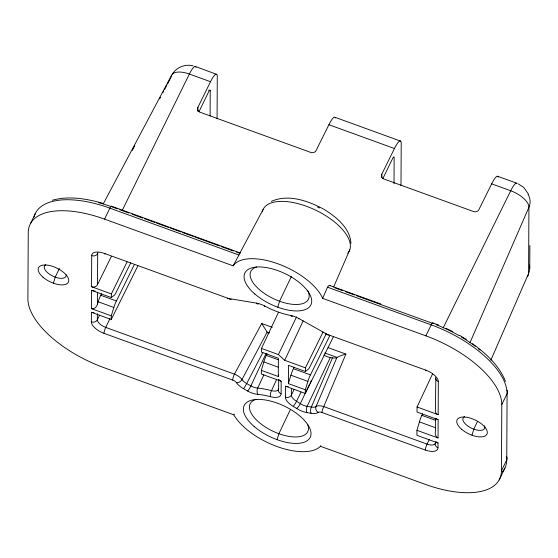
<?xml version="1.0" encoding="UTF-8"?>
<svg xmlns="http://www.w3.org/2000/svg" width="558" height="558" viewBox="0 0 558 558"><rect width="100%" height="100%" fill="white"/><g stroke="black" fill="none" stroke-linecap="round" stroke-linejoin="round"><path stroke-width="0.84" d="M279.077 379.712A4.073 3.515 0.7 0 0 280.255 380.793L281.176 381.219L281.113 393.781A13.748 6.333 25.7 0 1 270.47 396.689A45.24 20.848 25.7 0 0 257.929 394.408A13.734 6.326 25.7 0 1 247.71 391.067L243.504 388.703A13.734 6.326 25.7 0 1 236.473 382.725A4.583 2.113 25.7 0 0 232.679 380.061L103.969 333.314A13.706 6.319 25.7 0 1 91.359 321.889L91.407 312.292L92.405 312.564A4.073 3.515 0.7 0 0 94.128 312.536M91.407 312.292L111.244 319.497L111.265 315.842L91.428 308.637L91.526 290.369L95.125 291.053M91.526 290.369L111.356 297.574L111.377 293.92L91.54 286.714L91.707 255.655A4.583 3.969 0.3 0 0 97.685 253.555A9.123 4.206 25.7 0 1 97.901 252.621M97.371 313.701L97.336 319.79A9.123 4.206 25.7 0 0 105.734 327.4L234.437 374.146A9.165 4.164 26.9 0 1 241.991 379.593A9.151 4.345 24.8 0 0 246.664 383.548L250.87 385.913A4.583 0.544 -60.7 0 1 247.71 391.067M91.428 308.637C94.232 309.571 96.792 306.788 97.42 304.277L97.483 292.252M91.54 286.714L92.537 286.979A4.129 3.599 -0.1 0 0 94.455 286.903L94.651 286.847A6.11 5.322 -0.1 0 0 95.216 286.659L95.753 286.414A4.073 3.55 -0.1 0 0 97.022 285.396L97.517 284.601L97.685 253.555M197.902 111.481L197.923 107.303L210.519 81.719A18.33 3.481 -70 0 1 217.285 76.711L217.069 118.826M210.094 116.008L210.226 90.752L208.601 90.159M267.01 353.821L265.58 356.946A8.607 1.597 -70.5 0 0 264.359 360.217L261.36 370.366L261.339 374.02L281.176 381.219M278.512 312.201L261.479 348.436L261.458 352.091L278.365 358.236L278.275 376.504L261.36 370.366M281.113 393.781A4.583 3.976 0.3 0 1 278.63 388.612L278.679 379.419M435.91 441.483A4.073 3.515 0.7 0 0 437.095 442.571L438.016 442.996L437.988 447.788A13.706 6.319 25.7 0 1 425.308 450.027L321.966 412.495A4.583 2.113 25.7 0 0 318.158 412.397A13.734 6.333 25.9 0 1 311.106 413.276L306.872 412.557A13.734 6.333 25.7 0 1 296.661 408.477A45.24 20.848 25.7 0 0 293.215 406.357A13.748 6.34 25.7 0 1 285.403 397.163L285.459 386.213L286.456 386.478M285.459 386.213L305.296 393.418L305.317 389.763L288.402 383.618L288.5 365.344L305.407 371.489L308.497 369.019A8.607 1.667 -69.6 0 0 309.767 367.108L326.304 333.698M291.416 388.34L291.381 395.071A9.172 4.38 25.7 0 0 296.535 401.3A50.541 23.317 25.7 0 1 300.337 403.629A4.583 1.074 -57.1 0 1 296.661 408.477M305.407 371.489L305.428 367.834L323.04 331.982M381.825 177.451L381.846 174.11L394.443 148.526A18.33 3.481 -70 0 1 401.209 143.518L400.986 185.633M394.018 183.68L394.15 157.558A4.583 0.872 -70 0 0 392.413 158.904L382.941 178.448M422.587 413.764L421.157 416.889A8.607 1.597 -70.5 0 0 419.93 420.16L416.938 430.302L416.91 435.331L438.016 442.996M432.548 373.888L417.056 407.005L417.035 412.034L438.135 419.7L438.044 437.967L416.938 430.302M435.638 418.514L435.575 430.539C434.752 433.106 435.261 436.823 438.044 437.967M435.847 378.129L435.386 410.353A4.073 3.55 -0.1 0 0 435.442 411.86L435.624 412.362A6.11 5.322 -0.1 0 0 435.868 412.843L435.958 413.004A4.129 3.599 -0.1 0 0 437.242 414.252L438.163 414.671L438.337 381.553A4.583 3.969 0.3 0 1 435.54 377.536M501.795 404.606A82.472 38.007 25.7 0 0 425.9 335.853L322.663 298.356A50.401 23.227 25.7 0 0 278.017 263.829A50.401 23.227 25.7 0 0 233.174 265.845L104.569 219.134A82.472 38.007 25.7 0 0 28.249 232.602L27.9 298.837A82.472 38.007 25.7 0 0 103.788 367.589L233.816 414.817A50.401 23.227 25.7 0 0 277.061 446.546A50.401 23.227 25.7 0 0 320.466 446.295L425.126 484.309A82.472 38.007 25.7 0 0 501.447 470.84L501.795 404.606L507.089 393.62A4.583 3.969 0.3 0 0 506.88 390.175M529.751 268.196L529.87 245.436M277.786 307.221L279.565 301.236L291.409 276.391M277.096 439.69L278.874 433.705L290.348 409.635M53.401 283.199L55.207 277.145L59.343 268.558M278.275 376.504L278.728 374.976M288.402 383.618L290.913 375.206A9.165 1.744 -70 0 1 293.417 368.692L294.178 367.122M471.977 435.233L473.791 429.186L477.55 421.381M97.42 304.277L98.745 300.058A8.607 1.667 -69.6 0 1 100.022 296.807L101.514 293.71M111.265 315.842L114.39 305.742A8.607 1.667 -69.6 0 1 115.666 302.492L134.129 265.015M305.317 389.763L308.441 379.663A8.607 1.667 -69.6 0 1 309.718 376.413L329.729 335.804M263.076 209.515L240.017 252.886M238.964 254.957L240.01 252.886L111.488 206.174M239.842 253.241L239.996 252.914M321.966 412.495A4.583 0.872 -70 0 1 323.731 406.58L345.883 354.086L328.02 347.599M318.158 412.397A4.583 3.948 53.7 0 1 316.065 406.503L336.934 357.455A9.151 4.22 25.7 0 1 332.449 357.873L311.364 407.054A4.583 2.176 -80.5 0 0 311.092 413.255M320.466 446.295L320.766 445.598M322.663 298.356L327.504 287.196L431.201 324.861A82.472 38.007 25.7 0 1 507.089 393.62L506.741 459.855A82.472 38.007 25.7 0 1 502.402 471.88M333.607 287.063L349.761 249.824M470.003 342.64L528.928 207.255A18.33 15.889 0.3 0 0 528.001 194.254M490.803 360.294L528.579 273.49A18.33 15.889 0.3 0 0 529.472 265.092M197.923 107.303L197.616 108.154A4.066 3.46 1.7 0 0 197.658 109.633L197.839 110.128A6.152 5.231 1.7 0 0 198.076 110.603L198.174 110.756A4.122 3.501 1.7 0 0 199.457 111.998L311.315 152.627A4.066 3.453 1.7 0 0 313.052 152.599L313.631 152.453A6.152 5.231 1.7 0 0 314.189 152.25L314.37 152.174A4.129 3.508 1.7 0 0 315.814 151.092L328.906 124.72A18.33 3.481 -70 0 1 335.498 118.017M381.846 174.11L381.533 174.961A4.066 3.46 1.7 0 0 381.581 176.433L381.763 176.935A6.152 5.231 1.7 0 0 382 177.409L382.09 177.563A4.122 3.501 1.7 0 0 383.381 178.804L474.098 211.747A4.066 3.453 1.7 0 0 475.835 211.726L476.413 211.58A6.152 5.231 1.7 0 0 476.971 211.377L477.153 211.301A4.129 3.508 1.7 0 0 478.597 210.22L491.689 183.847A18.33 3.481 -70 0 1 498.28 177.137M276.663 379.44L271.495 390.649A4.583 1.507 -74.7 0 0 270.47 396.689M257.929 394.408A4.583 2.616 -85.4 0 1 257.684 388.138L263.85 374.885M250.87 385.913L266.103 353.347M305.428 367.834L284.713 360.308L303.147 320.885M332.449 357.873L330.294 357.525L307.144 406.343A4.59 2.176 -80.6 0 0 306.872 412.557M309.544 384.322L300.337 403.629M310.025 383.311L311.483 380.263M30.509 223.57L35.328 213.505M109.87 318.764L105.734 327.4A4.583 0.872 -70 0 0 103.969 333.314M429.325 439.404L427.065 444.112A4.583 0.872 -70 0 0 425.308 450.027M104.569 219.134L109.863 208.148A4.583 0.872 -70 0 1 111.614 206.767A77.89 35.9 25.7 0 0 98.627 202.687M284.713 360.308L278.386 354.581L296.542 316.902M425.9 335.853L431.201 324.861A4.583 0.872 -70 0 1 432.945 323.326M501.447 470.84L506.741 459.855A4.583 3.969 0.3 0 0 506.685 456.674M199.025 111.642L208.49 92.098A4.583 0.872 -70 0 1 210.226 90.752M294.024 389.596L291.381 395.071A4.576 3.969 0.3 0 1 285.403 397.163M300.957 392.183L296.542 401.293A4.583 0.711 -59.6 0 1 293.215 406.357M499.187 479.873L504.955 467.96M122.23 210.394L189.378 74.047A18.33 3.481 -70 0 1 195.97 67.337M97.517 284.601L111.342 256.457M111.377 293.92L127.071 261.96M443.178 327.888L510.716 190.759A18.33 3.481 -70 0 1 517.168 183.673M99.652 315.103L97.336 319.79A4.583 3.969 0.3 0 1 91.359 321.889M130.705 262.909L115.715 293.187A8.607 1.667 -69.6 0 1 114.439 295.105L111.356 297.574M111.244 319.497L137.889 265.831M305.296 393.418L333.482 336.634M262.748 352.726L246.664 383.548A4.583 0.544 -60.7 0 1 243.504 388.703M103.293 203.809L171.355 75.665M132.316 150.395L134.764 145.778M159.644 98.829L160.46 97.287M162.908 92.67L163.724 91.128M164.54 89.587L166.584 85.744M167.393 84.202L171.069 77.276M233.174 265.845L238.929 255.027L109.863 208.148A82.472 38.007 25.7 0 0 34.045 217.181M233.816 414.817L234.179 414.141M272.29 327.358L261.709 323.514L234.437 374.146A4.583 0.872 -70 0 0 232.679 380.061M172.185 74.305C176.391 67.225 185.277 63.786 193.166 65.823M271.355 201.361C288.702 193.633 308.679 201.075 324.344 209.536C336.46 217.174 349.901 227.859 350.975 243.316M52.312 200.245C68.976 195.579 86.671 198.76 102.979 203.349M345.883 354.086L341.294 355.432L336.997 357.413L324.735 352.963M91.707 255.655A13.706 6.319 25.7 0 1 104.388 253.416L227.671 298.202A4.603 2.225 26.1 0 0 229.129 298.586L256.561 303.147A13.734 6.326 25.7 0 1 264.778 306.056A45.972 21.19 25.7 0 0 290.76 315.486A13.734 6.326 25.7 0 1 298.976 318.562L326.346 333.907A4.603 2.225 25.5 0 0 327.804 334.57L425.726 370.128A4.583 0.872 -70 0 0 426.479 370.428M516.603 183.157L497.576 176.244M335.177 117.354L400.714 141.16M210.519 81.719L189.378 74.047A19.788 9.123 25.7 0 0 171.125 76.558M328.906 124.72L394.443 148.526M491.689 183.847L510.716 190.759A19.788 9.123 25.7 0 1 528.928 207.255L528.579 273.49A19.788 9.123 25.7 0 1 527.296 276.635M380.968 304.054L329.248 285.298M112.43 207.06L117.333 208.845M119.782 209.731L128.765 212.996M132.037 214.181L142.653 218.039M144.285 218.631L154.901 222.489M156.533 223.081L168.781 227.531M170.42 228.124L181.036 231.982M182.668 232.574L193.284 236.432M194.916 237.024L219.42 245.925M221.052 246.517L233.3 250.967M236.571 252.153L239.835 253.339M335.002 287.907L342.347 290.572M345.611 291.757L354.588 295.022M356.22 295.614L432.952 323.487M269.514 332.903L267.073 332.017L261.772 323.598M261.479 348.436L278.386 354.581M417.056 407.005L438.163 414.671M100.74 295.273L116.385 300.95M266.271 355.397L278.428 359.812M293.417 368.692L310.436 374.871M421.848 415.34L435.54 420.314M98.187 301.773L113.825 307.451M263.822 361.933L278.365 367.213M290.913 375.206L307.883 381.372M419.4 421.876L435.505 427.728M323.731 406.58L427.065 444.112A9.123 4.206 25.7 0 0 435.512 442.627A4.583 3.969 0.3 0 0 437.988 447.788M438.135 419.7L435.7 418.249M195.265 66.437L216.023 74.123M432.82 322.887L438.721 325.161M445.87 328.257L452.887 331.689M518.305 183.917L523.774 187.467L528.391 193.989M459.715 335.421L466.286 339.41M472.521 343.623C485.941 353.556 499.257 365.42 505.436 381.358M236.473 382.725A4.583 3.188 -34.1 0 0 241.963 379.586L267.142 332.101A9.151 4.22 25.7 0 0 268.656 333.719M425.726 370.128A13.706 6.319 25.7 0 1 438.337 381.553M328.355 335.072A4.583 0.872 -70 0 1 327.804 334.57M298.976 318.555A4.583 0.544 -60.7 0 1 298.516 318.402M326.346 333.907A4.59 0.544 -60.7 0 1 325.998 333.405M292.483 316.149A4.583 2.044 -79.3 0 1 290.76 315.486M258.403 303.831A4.583 2.176 -80.6 0 1 256.561 303.147M264.778 306.049A4.583 0.391 -61.7 0 1 264.394 306.091M231.145 299.151A4.583 2.176 -80.6 0 1 229.129 298.586M105.141 253.709A4.583 0.872 -70 0 1 104.388 253.416M228.536 298.356A4.59 0.872 -70 0 1 227.671 298.202M436.021 324.637A77.89 35.9 25.7 0 1 459.199 335.707M461.327 336.955A77.89 35.9 25.7 0 1 475.283 346.337M478.318 348.708A77.89 35.9 25.7 0 1 480.075 350.152M327.532 287.3A4.603 1.723 -72 0 1 330.162 285.738M307.758 424.666A31.994 14.745 25.7 0 1 272.304 430.922A31.994 14.745 25.7 0 1 255.927 399.43M278.623 388.612A9.165 4.345 26.3 0 1 271.495 390.656A49.822 22.962 25.7 0 0 257.684 388.138M257.663 388.11A9.158 4.345 25.9 0 1 250.891 385.892M288.179 386.45A4.073 3.515 0.7 0 1 286.456 386.478M323.731 406.629A9.165 4.178 24.2 0 0 316.072 406.51A9.151 4.283 27 0 1 311.364 407.054L307.144 406.343A9.144 4.387 26 0 1 300.323 403.643M330.294 357.525A9.158 4.234 25.7 0 1 323.842 355.048M307.883 290.837A31.994 14.745 25.7 0 1 274.076 298.969A31.994 14.745 25.7 0 1 256.617 266.961M484.546 425.817A11.913 5.489 25.7 0 1 471.747 428.335A11.913 5.489 25.7 0 1 464.758 416.603M66.2 274.745A11.913 5.489 25.7 0 1 52.759 276.105A11.913 5.489 25.7 0 1 45.735 264.778M262.33 211.852A47.828 22.041 25.7 0 1 316.051 210.338A47.828 22.041 25.7 0 1 347.725 253.262M317.551 207.039A38.669 17.821 25.7 0 1 319.462 207.994M254.113 426.458A36.654 16.893 25.7 0 0 310.143 437.465A36.654 16.893 25.7 0 0 267.31 400.337A36.654 16.893 25.7 0 0 254.113 426.458M254.811 293.989A36.654 16.893 25.7 0 0 310.841 304.996A36.654 16.893 25.7 0 0 268.007 267.868A36.654 16.893 25.7 0 0 254.811 293.989M461.592 429.248A16.573 7.638 25.7 0 0 486.925 434.229A16.573 7.638 25.7 0 0 467.555 417.44A16.573 7.638 25.7 0 0 461.592 429.248M43.008 277.214A16.573 7.638 25.7 0 0 68.341 282.188A16.573 7.638 25.7 0 0 48.971 265.399A16.573 7.638 25.7 0 0 43.008 277.214"/></g></svg>
